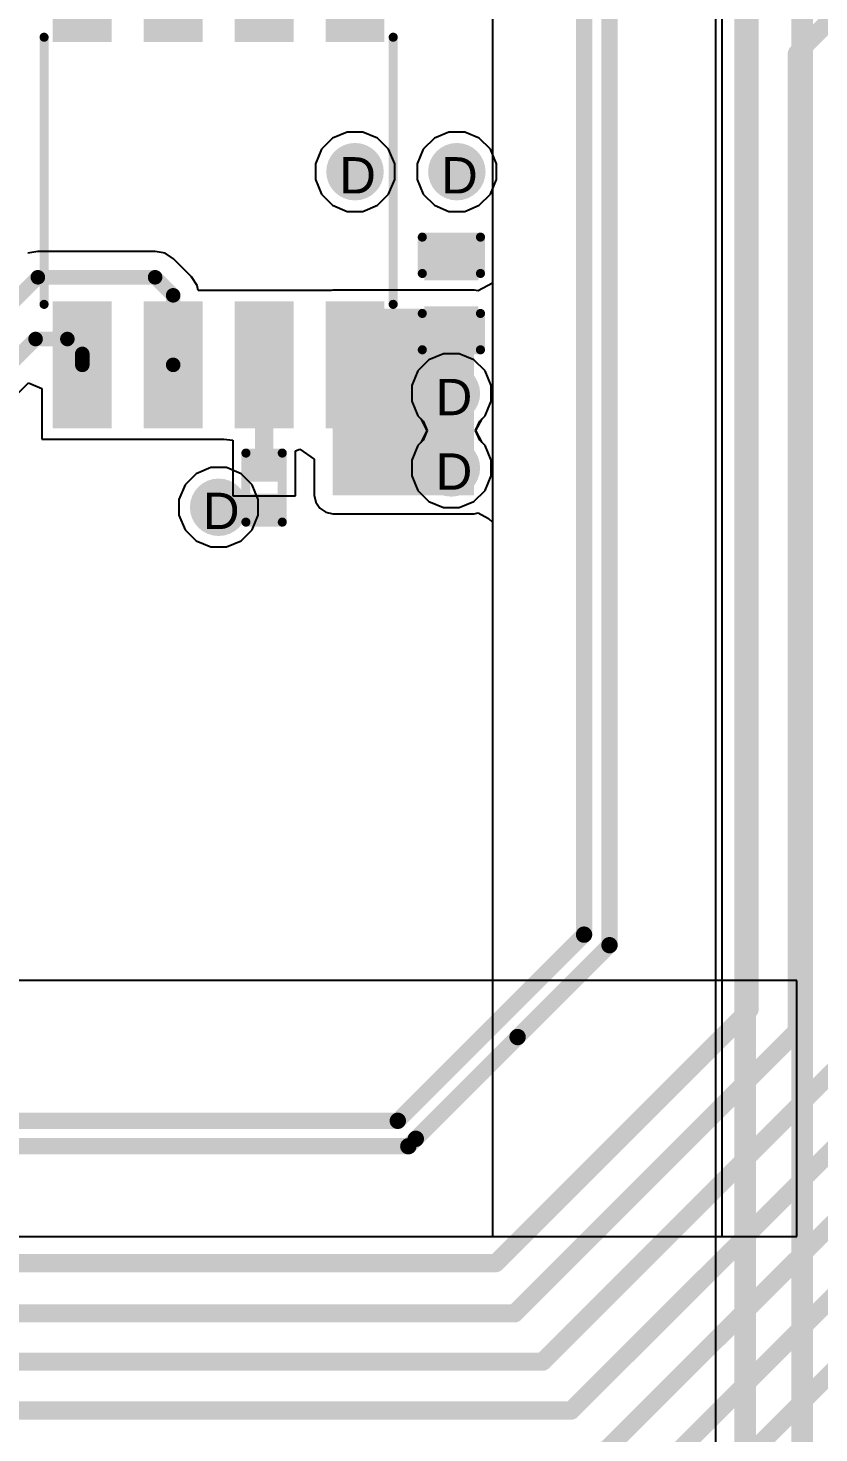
# Model space of a CAD drawing. Header units: inches. Extents: x 0 to 5401, y 0 to 5414.
# Drawn here: x 124.57 to 135.61, y 46.45 to 66.08 of the extents above; entities that cross this region are included whole.
import ezdxf

# ---------------------------------------------------------------- set-up
doc = ezdxf.new("R2010")
doc.units = ezdxf.units.IN
for name, color, linetype in [('Bottom Layer', 5, 'Continuous'), ('Bottom Solder', 6, 'Continuous'), ('Drill Drawing', 1, 'Continuous'), ('Layer 1', 16, 'Continuous'), ('Layer 2', 76, 'Continuous'), ('Top Layer', 1, 'Continuous'), ('Top Overlay', 2, 'Continuous'), ('Top Paste', 8, 'Continuous'), ('Top Solder', 216, 'Continuous'), ('Via Holes', 16, 'Continuous')]:
    doc.layers.add(name, color=color, linetype=linetype)
doc.styles.add('Arial', font='', dxfattribs={"height": 0.2})
doc.styles.get('Arial').set_extended_font_data('Arial')

# ---------------------------------------------------------------- blocks, each defined once
blk = doc.blocks.new('CAT24C256WI_GT3_10')
at = {"layer": 'Top Layer'}
for points in [[(-3.48499938, 2.21499938), (-1.91499998, 2.21499938), (-1.91499998, 1.59500062), (-3.48499938, 1.59500062)], [(1.91499998, 2.21499938), (3.48499938, 2.21499938), (3.48499938, 1.59500062), (1.91499998, 1.59500062)], [(-3.48499938, 0.9449993799999999), (-1.91499998, 0.9449993799999999), (-1.91499998, 0.32500062), (-3.48499938, 0.32500062)], [(1.91499998, 0.9449993799999999), (3.48499938, 0.9449993799999999), (3.48499938, 0.32500062), (1.91499998, 0.32500062)], [(-3.48499938, -0.32500062), (-1.91499998, -0.32500062), (-1.91499998, -0.9449993799999999), (-3.48499938, -0.9449993799999999)], [(1.91499998, -0.32500062), (3.48499938, -0.32500062), (3.48499938, -0.9449993799999999), (1.91499998, -0.9449993799999999)], [(-3.48499938, -1.59500062), (-1.91499998, -1.59500062), (-1.91499998, -2.21499938), (-3.48499938, -2.21499938)], [(1.91499998, -1.59500062), (3.48499938, -1.59500062), (3.48499938, -2.21499938), (1.91499998, -2.21499938)]]:
    blk.add_hatch(color=1, dxfattribs=at).paths.add_polyline_path(points)
at = {"layer": 'Top Paste'}
for points in [[(-3.48499938, 2.21499938), (-1.91499998, 2.21499938), (-1.91499998, 1.59500062), (-3.48499938, 1.59500062)], [(1.91499998, 2.21499938), (3.48499938, 2.21499938), (3.48499938, 1.59500062), (1.91499998, 1.59500062)], [(-3.48499938, 0.9449993799999999), (-1.91499998, 0.9449993799999999), (-1.91499998, 0.32500062), (-3.48499938, 0.32500062)], [(1.91499998, 0.9449993799999999), (3.48499938, 0.9449993799999999), (3.48499938, 0.32500062), (1.91499998, 0.32500062)], [(-3.48499938, -0.32500062), (-1.91499998, -0.32500062), (-1.91499998, -0.9449993799999999), (-3.48499938, -0.9449993799999999)], [(1.91499998, -0.32500062), (3.48499938, -0.32500062), (3.48499938, -0.9449993799999999), (1.91499998, -0.9449993799999999)], [(-3.48499938, -1.59500062), (-1.91499998, -1.59500062), (-1.91499998, -2.21499938), (-3.48499938, -2.21499938)], [(1.91499998, -1.59500062), (3.48499938, -1.59500062), (3.48499938, -2.21499938), (1.91499998, -2.21499938)]]:
    blk.add_hatch(color=8, dxfattribs=at).paths.add_polyline_path(points)
at = {"layer": 'Top Solder'}
for points in [[(-3.58659938, 2.31659938), (-1.81339998, 2.31659938), (-1.81339998, 1.49340062), (-3.58659938, 1.49340062)], [(1.81339998, 2.31659938), (3.58659938, 2.31659938), (3.58659938, 1.49340062), (1.81339998, 1.49340062)], [(-3.58659938, 1.04659938), (-1.81339998, 1.04659938), (-1.81339998, 0.22340062), (-3.58659938, 0.22340062)], [(1.81339998, 1.04659938), (3.58659938, 1.04659938), (3.58659938, 0.22340062), (1.81339998, 0.22340062)], [(-3.58659938, -0.22340062), (-1.81339998, -0.22340062), (-1.81339998, -1.04659938), (-3.58659938, -1.04659938)], [(1.81339998, -0.22340062), (3.58659938, -0.22340062), (3.58659938, -1.04659938), (1.81339998, -1.04659938)], [(-3.58659938, -1.49340062), (-1.81339998, -1.49340062), (-1.81339998, -2.31659938), (-3.58659938, -2.31659938)], [(1.81339998, -1.49340062), (3.58659938, -1.49340062), (3.58659938, -2.31659938), (1.81339998, -2.31659938)]]:
    blk.add_hatch(color=216, dxfattribs=at).paths.add_polyline_path(points)
at = {"layer": 'Top Overlay'}
for points in [[(-2.794, 2.54, 0.1999996, 0.1999996, 1), (-2.9972, 2.54, 0.1999996, 0.1999996, 1)], [(-3.0471999, 2.54, 0.0999998, 0.0999998, 1), (-2.9472001, 2.54, 0.0999998, 0.0999998, 1)], [(-2.8439999, 2.54, 0.0999998, 0.0999998, 1), (-2.7440001, 2.54, 0.0999998, 0.0999998, 1)], [(-1.91135, 2.4384, 0.0635, 0.0635, 1), (-1.84785, 2.4384, 0.0635, 0.0635, 1)], [(1.82245, 2.4384, 0.0635, 0.0635, 1), (1.88595, 2.4384, 0.0635, 0.0635, 1)], [(-1.91135, -2.4384, 0.0635, 0.0635, 1), (-1.84785, -2.4384, 0.0635, 0.0635, 1)], [(1.82245, -2.4384, 0.0635, 0.0635, 1), (1.88595, -2.4384, 0.0635, 0.0635, 1)]]:
    blk.add_lwpolyline(points, format="xyseb", close=True, dxfattribs=at)
for points in [[(1.8542, 2.4384, 0.127, 0.127, 0), (-1.8796, 2.4384, 0.127, 0.127, 0)], [(1.8542, -2.4384, 0.127, 0.127, 0), (-1.8796, -2.4384, 0.127, 0.127, 0)]]:
    blk.add_lwpolyline(points, format="xyseb", dxfattribs=at)
blk = doc.blocks.new('R___0201_58')
at = {"layer": 'Top Layer'}
for points in [[(-0.40999791, 0.18499963), (-0.13999845, 0.18499963), (-0.13999845, -0.18499963), (-0.40999791, -0.18499963)], [(0.14000099, 0.18499963), (0.41000045, 0.18499963), (0.41000045, -0.18499963), (0.14000099, -0.18499963)]]:
    blk.add_hatch(color=1, dxfattribs=at).paths.add_polyline_path(points)
at = {"layer": 'Top Paste'}
for points in [[(-0.40999791, 0.18499963), (-0.13999845, 0.18499963), (-0.13999845, -0.18499963), (-0.40999791, -0.18499963)], [(0.14000099, 0.18499963), (0.41000045, 0.18499963), (0.41000045, -0.18499963), (0.14000099, -0.18499963)]]:
    blk.add_hatch(color=8, dxfattribs=at).paths.add_polyline_path(points)
at = {"layer": 'Top Solder'}
for points in [[(-0.46499907, 0.24000079), (-0.08499729, 0.24000079), (-0.08499729, -0.24000079), (-0.46499907, -0.24000079)], [(0.08499983, 0.24000079), (0.46500161, 0.24000079), (0.46500161, -0.24000079), (0.08499983, -0.24000079)]]:
    blk.add_hatch(color=216, dxfattribs=at).paths.add_polyline_path(points)
at = {"layer": 'Top Overlay'}
for points in [[(0.4826, 0.254, 0.127, 0.127, 0), (-0.4826, 0.254, 0.127, 0.127, 0)], [(-0.4826, -0.254, 0.127, 0.127, 0), (-0.4826, 0.254, 0.127, 0.127, 0)], [(0.4826, -0.254, 0.127, 0.127, 0), (0.4826, 0.254, 0.127, 0.127, 0)], [(0.4826, -0.254, 0.127, 0.127, 0), (-0.4826, -0.254, 0.127, 0.127, 0)]]:
    blk.add_lwpolyline(points, format="xyseb", dxfattribs=at)
for points in [[(-0.51435, 0.254, 0.0635, 0.0635, 1), (-0.4508499999999999, 0.254, 0.0635, 0.0635, 1)], [(-0.51435, 0.254, 0.0635, 0.0635, 1), (-0.4508499999999999, 0.254, 0.0635, 0.0635, 1)], [(0.4508499999999999, 0.254, 0.0635, 0.0635, 1), (0.51435, 0.254, 0.0635, 0.0635, 1)], [(0.4508499999999999, 0.254, 0.0635, 0.0635, 1), (0.51435, 0.254, 0.0635, 0.0635, 1)], [(-0.51435, -0.254, 0.0635, 0.0635, 1), (-0.4508499999999999, -0.254, 0.0635, 0.0635, 1)], [(-0.51435, -0.254, 0.0635, 0.0635, 1), (-0.4508499999999999, -0.254, 0.0635, 0.0635, 1)], [(0.4508499999999999, -0.254, 0.0635, 0.0635, 1), (0.51435, -0.254, 0.0635, 0.0635, 1)], [(0.4508499999999999, -0.254, 0.0635, 0.0635, 1), (0.51435, -0.254, 0.0635, 0.0635, 1)]]:
    blk.add_lwpolyline(points, format="xyseb", close=True, dxfattribs=at)
blk = doc.blocks.new('____0402_247')
at = {"layer": 'Top Layer'}
for points in [[(-0.6985, -0.3175), (-0.6985, 0.3174999999999999), (-0.2413000000000001, 0.3175), (-0.2412999999999999, -0.3174999999999999)], [(0.2413000000000001, -0.3175), (0.2412999999999999, 0.3174999999999999), (0.6985, 0.3175), (0.6985, -0.3174999999999999)]]:
    blk.add_hatch(color=1, dxfattribs=at).paths.add_polyline_path(points)
at = {"layer": 'Top Paste'}
for points in [[(-0.6985, -0.3175), (-0.6985, 0.3174999999999999), (-0.2413000000000001, 0.3175), (-0.2412999999999999, -0.3174999999999999)], [(0.2413000000000001, -0.3175), (0.2412999999999999, 0.3174999999999999), (0.6985, 0.3175), (0.6985, -0.3174999999999999)]]:
    blk.add_hatch(color=8, dxfattribs=at).paths.add_polyline_path(points)
at = {"layer": 'Top Solder'}
for points in [[(-0.7584998799999999, -0.3774998800000001), (-0.7584998799999999, 0.3774998799999999), (-0.1813001200000001, 0.3774998800000001), (-0.1813001199999999, -0.3774998799999999)], [(0.1813001200000001, -0.3774998800000001), (0.1813001199999999, 0.3774998799999999), (0.7584998799999999, 0.3774998800000001), (0.7584998799999999, -0.3774998799999999)]]:
    blk.add_hatch(color=216, dxfattribs=at).paths.add_polyline_path(points)
at = {"layer": 'Top Overlay'}
for points in [[(-0.7874, -0.4064, 0.127, 0.127, 0), (-0.7874, 0.4064, 0.127, 0.127, 0)], [(-0.2794, 0.4064, 0.127, 0.127, 0), (-0.7874, 0.4064, 0.127, 0.127, 0)], [(0.7874, 0.4064, 0.127, 0.127, 0), (0.2794, 0.4064, 0.127, 0.127, 0)], [(0.7874, -0.4064, 0.127, 0.127, 0), (0.7874, 0.4064, 0.127, 0.127, 0)], [(-0.2794, -0.4064, 0.127, 0.127, 0), (-0.7874, -0.4064, 0.127, 0.127, 0)], [(0.7874, -0.4064, 0.127, 0.127, 0), (0.2794, -0.4064, 0.127, 0.127, 0)]]:
    blk.add_lwpolyline(points, format="xyseb", dxfattribs=at)
for points in [[(-0.8191499999999999, 0.4064, 0.0635, 0.0635, 1), (-0.7556499999999999, 0.4064, 0.0635, 0.0635, 1)], [(-0.8191499999999999, 0.4064, 0.0635, 0.0635, 1), (-0.7556499999999999, 0.4064, 0.0635, 0.0635, 1)], [(-0.31115, 0.4064, 0.0635, 0.0635, 1), (-0.24765, 0.4064, 0.0635, 0.0635, 1)], [(0.24765, 0.4064, 0.0635, 0.0635, 1), (0.31115, 0.4064, 0.0635, 0.0635, 1)], [(0.7556499999999999, 0.4064, 0.0635, 0.0635, 1), (0.8191499999999999, 0.4064, 0.0635, 0.0635, 1)], [(0.7556499999999999, 0.4064, 0.0635, 0.0635, 1), (0.8191499999999999, 0.4064, 0.0635, 0.0635, 1)], [(-0.8191499999999999, -0.4064, 0.0635, 0.0635, 1), (-0.7556499999999999, -0.4064, 0.0635, 0.0635, 1)], [(-0.8191499999999999, -0.4064, 0.0635, 0.0635, 1), (-0.7556499999999999, -0.4064, 0.0635, 0.0635, 1)], [(-0.31115, -0.4064, 0.0635, 0.0635, 1), (-0.24765, -0.4064, 0.0635, 0.0635, 1)], [(0.24765, -0.4064, 0.0635, 0.0635, 1), (0.31115, -0.4064, 0.0635, 0.0635, 1)], [(0.7556499999999999, -0.4064, 0.0635, 0.0635, 1), (0.8191499999999999, -0.4064, 0.0635, 0.0635, 1)], [(0.7556499999999999, -0.4064, 0.0635, 0.0635, 1), (0.8191499999999999, -0.4064, 0.0635, 0.0635, 1)]]:
    blk.add_lwpolyline(points, format="xyseb", close=True, dxfattribs=at)

msp = doc.modelspace()

# ---------------------------------------------------------------- hatches: boundary and pattern name
at = {"layer": 'Bottom Layer'}
h = msp.add_hatch(color=5, dxfattribs=at)
edge = h.paths.add_edge_path()
edge.add_arc((129.1336127, 64.07761124), 0.2999994, 0, 360)
h = msp.add_hatch(color=5, dxfattribs=at)
edge = h.paths.add_edge_path()
edge.add_arc((130.5560127, 64.07761124), 0.2999994, 0, 360)
h = msp.add_hatch(color=5, dxfattribs=at)
edge = h.paths.add_edge_path()
edge.add_arc((130.4798127, 60.97881123999999), 0.2999994, 0, 360)
h = msp.add_hatch(color=5, dxfattribs=at)
edge = h.paths.add_edge_path()
edge.add_arc((130.4798127, 59.93741124), 0.2999994, 0, 360)
h = msp.add_hatch(color=5, dxfattribs=at)
edge = h.paths.add_edge_path()
edge.add_arc((127.2286127, 59.38741234), 0.2999994, 0, 360)
at = {"layer": 'Bottom Solder'}
h = msp.add_hatch(color=6, dxfattribs=at)
edge = h.paths.add_edge_path()
edge.add_arc((129.1336127, 64.07761124), 0.4015993999999999, 0, 360)
h = msp.add_hatch(color=6, dxfattribs=at)
edge = h.paths.add_edge_path()
edge.add_arc((130.5560127, 64.07761124), 0.4015993999999999, 0, 360)
h = msp.add_hatch(color=6, dxfattribs=at)
edge = h.paths.add_edge_path()
edge.add_arc((130.4798127, 60.97881123999999), 0.4015993999999999, 0, 360)
h = msp.add_hatch(color=6, dxfattribs=at)
edge = h.paths.add_edge_path()
edge.add_arc((130.4798127, 59.93741124), 0.4015993999999999, 0, 360)
h = msp.add_hatch(color=6, dxfattribs=at)
edge = h.paths.add_edge_path()
edge.add_arc((127.2286127, 59.38741234), 0.4015993999999999, 0, 360)
at = {"layer": 'Layer 1'}
h = msp.add_hatch(color=16, dxfattribs=at)
edge = h.paths.add_edge_path()
edge.add_arc((129.1336127, 64.07761124), 0.2999994, 0, 360)
h = msp.add_hatch(color=16, dxfattribs=at)
edge = h.paths.add_edge_path()
edge.add_arc((130.5560127, 64.07761124), 0.2999994, 0, 360)
h = msp.add_hatch(color=16, dxfattribs=at)
edge = h.paths.add_edge_path()
edge.add_arc((130.4798127, 60.97881123999999), 0.2999994, 0, 360)
h = msp.add_hatch(color=16, dxfattribs=at)
edge = h.paths.add_edge_path()
edge.add_arc((130.4798127, 59.93741124), 0.2999994, 0, 360)
h = msp.add_hatch(color=16, dxfattribs=at)
edge = h.paths.add_edge_path()
edge.add_arc((127.2286127, 59.38741234), 0.2999994, 0, 360)
at = {"layer": 'Layer 2'}
h = msp.add_hatch(color=76, dxfattribs=at)
edge = h.paths.add_edge_path()
edge.add_arc((129.1336127, 64.07761124), 0.2999994, 0, 360)
h = msp.add_hatch(color=76, dxfattribs=at)
edge = h.paths.add_edge_path()
edge.add_arc((130.5560127, 64.07761124), 0.2999994, 0, 360)
h = msp.add_hatch(color=76, dxfattribs=at)
edge = h.paths.add_edge_path()
edge.add_arc((130.4798127, 60.97881123999999), 0.2999994, 0, 360)
h = msp.add_hatch(color=76, dxfattribs=at)
edge = h.paths.add_edge_path()
edge.add_arc((130.4798127, 59.93741124), 0.2999994, 0, 360)
h = msp.add_hatch(color=76, dxfattribs=at)
edge = h.paths.add_edge_path()
edge.add_arc((127.2286127, 59.38741234), 0.2999994, 0, 360)
at = {"layer": 'Top Layer'}
h = msp.add_hatch(color=1, dxfattribs=at)
edge = h.paths.add_edge_path()
edge.add_arc((129.1336127, 64.07761124), 0.2999994, 0, 360)
h = msp.add_hatch(color=1, dxfattribs=at)
edge = h.paths.add_edge_path()
edge.add_arc((130.5560127, 64.07761124), 0.2999994, 0, 360)
msp.add_hatch(color=1, dxfattribs=at).paths.add_polyline_path([(128.82361332, 59.55641124), (130.79731016, 59.55641124), (130.79731016, 62.16260871999999), (128.82361332, 62.16260871999999)])
h = msp.add_hatch(color=1, dxfattribs=at)
edge = h.paths.add_edge_path()
edge.add_arc((130.4798127, 60.97881123999999), 0.2999994, 0, 360)
h = msp.add_hatch(color=1, dxfattribs=at)
edge = h.paths.add_edge_path()
edge.add_arc((130.4798127, 59.93741124), 0.2999994, 0, 360)
h = msp.add_hatch(color=1, dxfattribs=at)
edge = h.paths.add_edge_path()
edge.add_arc((127.2286127, 59.38741234), 0.2999994, 0, 360)
at = {"layer": 'Top Solder'}
h = msp.add_hatch(color=216, dxfattribs=at)
edge = h.paths.add_edge_path()
edge.add_arc((129.1336127, 64.07761124), 0.4015993999999999, 0, 360)
h = msp.add_hatch(color=216, dxfattribs=at)
edge = h.paths.add_edge_path()
edge.add_arc((130.5560127, 64.07761124), 0.4015993999999999, 0, 360)
h = msp.add_hatch(color=216, dxfattribs=at)
edge = h.paths.add_edge_path()
edge.add_arc((130.4798127, 60.97881123999999), 0.4015993999999999, 0, 360)
h = msp.add_hatch(color=216, dxfattribs=at)
edge = h.paths.add_edge_path()
edge.add_arc((130.4798127, 59.93741124), 0.4015993999999999, 0, 360)
h = msp.add_hatch(color=216, dxfattribs=at)
edge = h.paths.add_edge_path()
edge.add_arc((127.2286127, 59.38741234), 0.4015993999999999, 0, 360)
at = {"layer": 'Via Holes'}
h = msp.add_hatch(color=7, dxfattribs=at)
edge = h.paths.add_edge_path()
edge.add_arc((129.1336127, 64.07761124), 0.1499997, 0, 360)
h = msp.add_hatch(color=7, dxfattribs=at)
edge = h.paths.add_edge_path()
edge.add_arc((130.5560127, 64.07761124), 0.1499997, 0, 360)
h = msp.add_hatch(color=7, dxfattribs=at)
edge = h.paths.add_edge_path()
edge.add_arc((130.4798127, 60.97881123999999), 0.1499997, 0, 360)
h = msp.add_hatch(color=7, dxfattribs=at)
edge = h.paths.add_edge_path()
edge.add_arc((130.4798127, 59.93741124), 0.1499997, 0, 360)
h = msp.add_hatch(color=7, dxfattribs=at)
edge = h.paths.add_edge_path()
edge.add_arc((127.2286127, 59.38741234), 0.1499997, 0, 360)

# ---------------------------------------------------------------- linework, layer by layer
at = {"layer": 'Bottom Layer'}
for p, q in [((134.16943956, 73.6027865), (134.16943956, 24.9314843)), ((130.3696148, 61.53281063999999), (130.16599824, 61.44846994)), ((130.5900106, 61.53281063999999), (130.3696148, 61.53281063999999)), ((130.79362716, 61.44846994), (130.5900106, 61.53281063999999)), ((130.010154, 61.29262569999999), (129.9258133, 61.08900913999999)), ((130.16599824, 61.44846994), (130.010154, 61.29262569999999)), ((130.9494714, 61.29262569999999), (130.79362716, 61.44846994)), ((131.0338121, 61.08900913999999), (130.9494714, 61.29262569999999)), ((129.9258133, 61.08900913999999), (129.9258133, 60.86861334)), ((131.0338121, 60.86861334), (131.0338121, 61.08900913999999)), ((129.9258133, 60.86861334), (130.010154, 60.66499678)), ((130.9494714, 60.66499678), (131.0338121, 60.86861334)), ((130.010154, 60.66499678), (130.08429152, 60.59085925999999)), ((130.08429152, 60.59085925999999), (130.14330588, 60.45811124)), ((130.81631952, 60.45811124), (130.87533388, 60.59085925999999)), ((130.87533388, 60.59085925999999), (130.9494714, 60.66499678)), ((130.08429152, 60.32536322), (130.010154, 60.25122569999999)), ((130.14330588, 60.45811124), (130.08429152, 60.32536322)), ((130.87533388, 60.32536322), (130.81631952, 60.45811124)), ((130.9494714, 60.25122569999999), (130.87533388, 60.32536322)), ((130.010154, 60.25122569999999), (129.9258133, 60.04760914)), ((131.0338121, 60.04760914), (130.9494714, 60.25122569999999)), ((129.9258133, 60.04760914), (129.9258133, 59.82721334)), ((131.0338121, 59.82721334), (131.0338121, 60.04760914)), ((129.9258133, 59.82721334), (130.010154, 59.62359677999999)), ((130.9494714, 59.62359677999999), (131.0338121, 59.82721334)), ((130.010154, 59.62359677999999), (130.16599824, 59.46775253999999)), ((130.79362716, 59.46775253999999), (130.9494714, 59.62359677999999)), ((130.16599824, 59.46775253999999), (130.3696148, 59.38341183999999)), ((130.3696148, 59.38341183999999), (130.5900106, 59.38341183999999)), ((130.5900106, 59.38341183999999), (130.79362716, 59.46775253999999))]:
    msp.add_line(p, q, dxfattribs=at)
for points in [[(135.38067666, 23.36277522, 0.3048, 0.3048, 0), (135.38067666, 74.34318888, 0.3048, 0.3048, 0)], [(134.58380246, 24.75984888, 0.3048, 0.3048, 0), (134.58380246, 73.77442192, 0.3048, 0.3048, 0)]]:
    msp.add_lwpolyline(points, format="xyseb", dxfattribs=at)
at = {"layer": 'Layer 1'}
for p, q in [((130.3696148, 61.53281063999999), (130.16599824, 61.44846994)), ((130.5900106, 61.53281063999999), (130.3696148, 61.53281063999999)), ((130.79362716, 61.44846994), (130.5900106, 61.53281063999999)), ((130.010154, 61.29262569999999), (129.9258133, 61.08900913999999)), ((130.16599824, 61.44846994), (130.010154, 61.29262569999999)), ((130.9494714, 61.29262569999999), (130.79362716, 61.44846994)), ((131.0338121, 61.08900913999999), (130.9494714, 61.29262569999999)), ((129.9258133, 61.08900913999999), (129.9258133, 60.86861334)), ((131.0338121, 60.86861334), (131.0338121, 61.08900913999999)), ((129.9258133, 60.86861334), (130.010154, 60.66499678)), ((130.9494714, 60.66499678), (131.0338121, 60.86861334)), ((130.010154, 60.66499678), (130.05110388, 60.6240469)), ((130.05110388, 60.6240469), (130.1389701, 60.45811124)), ((130.8206553, 60.45811124), (130.90852152, 60.6240469)), ((130.90852152, 60.6240469), (130.9494714, 60.66499678)), ((130.05110388, 60.29217558), (130.010154, 60.25122569999999)), ((130.1389701, 60.45811124), (130.05110388, 60.29217558)), ((130.90852152, 60.29217558), (130.8206553, 60.45811124)), ((130.9494714, 60.25122569999999), (130.90852152, 60.29217558)), ((130.010154, 60.25122569999999), (129.9258133, 60.04760914)), ((131.0338121, 60.04760914), (130.9494714, 60.25122569999999)), ((129.9258133, 60.04760914), (129.9258133, 59.82721334)), ((131.0338121, 59.82721334), (131.0338121, 60.04760914)), ((129.9258133, 59.82721334), (130.010154, 59.62359677999999)), ((130.9494714, 59.62359677999999), (131.0338121, 59.82721334)), ((130.010154, 59.62359677999999), (130.16599824, 59.46775253999999)), ((130.79362716, 59.46775253999999), (130.9494714, 59.62359677999999)), ((130.16599824, 59.46775253999999), (130.3696148, 59.38341183999999)), ((130.3696148, 59.38341183999999), (130.5900106, 59.38341183999999)), ((130.5900106, 59.38341183999999), (130.79362716, 59.46775253999999))]:
    msp.add_line(p, q, dxfattribs=at)
at = {"layer": 'Layer 2'}
for p, q in [((129.0234148, 64.63161064), (128.81979824, 64.54726993999999)), ((129.2438106, 64.63161064), (129.0234148, 64.63161064)), ((129.44742716, 64.54726993999999), (129.2438106, 64.63161064)), ((130.4458148, 64.63161064), (130.24219824, 64.54726993999999)), ((130.6662106, 64.63161064), (130.4458148, 64.63161064)), ((130.86982716, 64.54726993999999), (130.6662106, 64.63161064)), ((128.81979824, 64.54726993999999), (128.663954, 64.3914257)), ((129.6032714, 64.3914257), (129.44742716, 64.54726993999999)), ((130.24219824, 64.54726993999999), (130.086354, 64.3914257)), ((131.0256714, 64.3914257), (130.86982716, 64.54726993999999)), ((128.663954, 64.3914257), (128.5796133, 64.18780914)), ((129.6876121, 64.18780914), (129.6032714, 64.3914257)), ((130.086354, 64.3914257), (130.0020133, 64.18780914)), ((131.1100121, 64.18780914), (131.0256714, 64.3914257)), ((128.5796133, 64.18780914), (128.5796133, 63.96741333999999)), ((129.6876121, 63.96741333999999), (129.6876121, 64.18780914)), ((130.0020133, 64.18780914), (130.0020133, 63.96741333999999)), ((131.1100121, 63.96741333999999), (131.1100121, 64.18780914)), ((128.5796133, 63.96741333999999), (128.663954, 63.76379678)), ((129.6032714, 63.76379678), (129.6876121, 63.96741333999999)), ((130.0020133, 63.96741333999999), (130.086354, 63.76379678)), ((131.0256714, 63.76379678), (131.1100121, 63.96741333999999)), ((128.663954, 63.76379678), (128.81979824, 63.60795254)), ((129.44742716, 63.60795254), (129.6032714, 63.76379678)), ((130.086354, 63.76379678), (130.24219824, 63.60795254)), ((130.86982716, 63.60795254), (131.0256714, 63.76379678)), ((128.81979824, 63.60795254), (129.0234148, 63.52361184)), ((129.0234148, 63.52361184), (129.2438106, 63.52361184)), ((129.2438106, 63.52361184), (129.44742716, 63.60795254)), ((130.24219824, 63.60795254), (130.4458148, 63.52361184)), ((130.4458148, 63.52361184), (130.6662106, 63.52361184)), ((130.6662106, 63.52361184), (130.86982716, 63.60795254)), ((127.1184148, 59.94141174), (126.91479824, 59.85707104)), ((127.3388106, 59.94141174), (127.1184148, 59.94141174)), ((127.54242716, 59.85707104), (127.3388106, 59.94141174)), ((126.758954, 59.7012268), (126.6746133, 59.49761023999999)), ((126.91479824, 59.85707104), (126.758954, 59.7012268)), ((127.6982714, 59.7012268), (127.54242716, 59.85707104)), ((127.7826121, 59.49761023999999), (127.6982714, 59.7012268)), ((126.6746133, 59.49761023999999), (126.6746133, 59.27721443999999)), ((127.7826121, 59.27721443999999), (127.7826121, 59.49761023999999)), ((126.6746133, 59.27721443999999), (126.758954, 59.07359787999999)), ((127.6982714, 59.07359787999999), (127.7826121, 59.27721443999999)), ((126.758954, 59.07359787999999), (126.91479824, 58.91775364)), ((126.91479824, 58.91775364), (127.1184148, 58.83341294)), ((127.3388106, 58.83341294), (127.54242716, 58.91775364)), ((127.54242716, 58.91775364), (127.6982714, 59.07359787999999)), ((127.1184148, 58.83341294), (127.3388106, 58.83341294))]:
    msp.add_line(p, q, dxfattribs=at)
at = {"layer": 'Top Layer'}
for p, q in [((131.05628856, 78.63783104), (131.05628856, 49.19321124)), ((131.05628856, 78.63783104), (131.05628856, 62.5896513)), ((134.2644127, 49.19321124), (134.2644127, 78.63783104)), ((124.70292814, 62.9644791), (124.5641781, 62.93687946)), ((126.34119512, 62.9644791), (124.70292814, 62.9644791)), ((126.34120782, 62.96448163999999), (126.34119512, 62.9644791)), ((126.47995532, 62.93687946), (126.34120782, 62.96448163999999)), ((126.59758272, 62.85828678), (126.47995532, 62.93687946)), ((126.84997998, 62.60588697999999), (126.59758272, 62.85828678)), ((126.8499876, 62.6058819), (126.84997998, 62.60588697999999)), ((126.92858028, 62.48825704), (126.8499876, 62.6058819)), ((126.94283222, 62.41661126), (126.92858028, 62.48825704)), ((131.05456136, 62.51990036), (130.85308602, 62.4104924)), ((131.05628856, 62.5896513), (131.05456136, 62.51990036)), ((127.09641078, 62.41661126), (126.94283222, 62.41661126)), ((127.15761208, 62.41661379999999), (127.09641078, 62.41661126)), ((127.36081462, 62.41661126), (127.15761208, 62.41661379999999)), ((128.36641078, 62.41661126), (127.36081462, 62.41661126)), ((128.42761208, 62.41661379999999), (128.36641078, 62.41661126)), ((128.79859686, 62.41661126), (128.42761208, 62.41661379999999)), ((128.82361332, 62.42158712), (128.79859686, 62.41661126)), ((130.7973127, 62.42158712), (128.82361332, 62.42158712)), ((130.85308602, 62.4104924), (130.7973127, 62.42158712)), ((123.71352702, 60.26873391999999), (124.57187938, 61.12708882)), ((124.57187938, 61.12708882), (124.75961332, 61.04932671999999)), ((124.75961332, 61.04932671999999), (124.75961332, 60.33861186)), ((124.75961332, 60.33861186), (125.887607, 60.33861186)), ((125.887607, 60.33861186), (125.887607, 60.33860677999999)), ((125.887607, 60.33860677999999), (126.0296184, 60.33860677999999)), ((126.0296184, 60.33860677999999), (126.0296184, 60.33861186)), ((126.0296184, 60.33861186), (127.09641078, 60.33861186)), ((127.09641078, 60.33861186), (127.29963872, 60.33860932)), ((127.29963872, 60.33860932), (127.42461434, 60.32640716)), ((127.42461434, 60.32640716), (127.42461434, 59.54841277999999)), ((128.30261106, 60.17479202000001), (128.3643356, 60.19916586)), ((128.30261106, 59.54841277999999), (128.30261106, 60.17479202000001)), ((128.3643356, 60.19916586), (128.56463746, 60.05979352)), ((128.56463746, 60.05979352), (128.56463746, 59.55641124)), ((127.42461434, 59.54841277999999), (128.30261106, 59.54841277999999)), ((128.56463746, 59.55641124), (128.5843504, 59.45730552000001)), ((128.5843504, 59.45730552000001), (128.64048948, 59.37328739999999)), ((128.64048948, 59.37328739999999), (128.7245076, 59.31714831999999)), ((128.7245076, 59.31714831999999), (128.82361332, 59.29743538)), ((128.82361332, 59.29743538), (130.7973127, 59.29743538)), ((130.7973127, 59.29743538), (130.85308602, 59.3085301)), ((130.85308602, 59.3085301), (130.99768822, 59.230006)), ((130.99768822, 59.230006), (131.05628856, 59.17958192)), ((131.05628856, 59.17958192), (131.05628856, 52.77535292)), ((135.3058127, 52.77535292), (105.54395198, 52.77535292)), ((131.05628856, 52.77535292), (121.48068414, 52.77535292)), ((135.3058127, 49.19321124), (135.3058127, 52.77535292)), ((105.54395198, 49.19321124), (135.3058127, 49.19321124)), ((131.05628856, 49.19321124), (134.2644127, 49.19321124))]:
    msp.add_line(p, q, dxfattribs=at)
for points in [[(132.33313894, 53.41407401999999, 0.2286, 0.2286, 0), (132.33313894, 76.80673488, 0.2286, 0.2286, 0)], [(132.68873894, 53.26678196, 0.2286, 0.2286, 0), (132.68873894, 76.65944282, 0.2286, 0.2286, 0)], [(134.6454127, 52.36821123999999, 0.254, 0.254, 0), (134.6454127, 69.08141124, 0.254, 0.254, 0)], [(135.3058127, 65.72861123999999, 0.254, 0.254, 0), (136.0170127, 66.43981124, 0.254, 0.254, 0)], [(135.3058127, 52.06341123999999, 0.254, 0.254, 0), (135.3058127, 65.72861123999999, 0.254, 0.254, 0)], [(123.45242518, 61.35140892, 0.2032, 0.2032, 0), (124.70292814, 62.60191188, 0.2032, 0.2032, 0)], [(124.70292814, 62.60191188, 0.2032, 0.2032, 0), (126.34120782, 62.60191188, 0.2032, 0.2032, 0)], [(126.34120782, 62.60191188, 0.2032, 0.2032, 0), (126.5936127, 62.349507, 0.2032, 0.2032, 0)], [(126.5936127, 61.37761156, 0.2032, 0.2032, 0), (126.5936127, 62.349507, 0.2032, 0.2032, 0)], [(123.45715212, 60.52510881999999, 0.2032, 0.2032, 0), (124.67120862, 61.73916532, 0.2032, 0.2032, 0)], [(124.67120862, 61.73916532, 0.2032, 0.2032, 0), (125.11521332, 61.73916532, 0.2032, 0.2032, 0)], [(125.11521332, 61.73916532, 0.2032, 0.2032, 0), (125.3236127, 61.53076594, 0.2032, 0.2032, 0)], [(125.3236127, 61.37761156, 0.2032, 0.2032, 0), (125.3236127, 61.53076594, 0.2032, 0.2032, 0)], [(127.8636127, 59.93741124, 0.254, 0.254, 0), (127.8636127, 61.37761156, 0.254, 0.254, 0)], [(127.2286127, 59.38741234, 0.254, 0.254, 0), (127.8636127, 59.38741234, 0.254, 0.254, 0)], [(129.7311096, 50.81204468, 0.2286, 0.2286, 0), (132.33313894, 53.41407401999999, 0.2286, 0.2286, 0)], [(131.40474862, 51.98279163999999, 0.2286, 0.2286, 0), (132.68873894, 53.26678196, 0.2286, 0.2286, 0)], [(131.09998926, 48.82278779999999, 0.254, 0.254, 0), (134.6454127, 52.36821123999999, 0.254, 0.254, 0)], [(129.9825569, 50.56059738, 0.2286, 0.2286, 0), (131.40474862, 51.9827891, 0.2286, 0.2286, 0)], [(131.36305198, 48.12065052, 0.254, 0.254, 0), (135.3058127, 52.06341123999999, 0.254, 0.254, 0)], [(131.40474862, 51.9827891, 0.2286, 0.2286, 0), (131.40474862, 51.98279163999999, 0.2286, 0.2286, 0)], [(131.75427294, 47.44507148, 0.254, 0.254, 0), (135.9662127, 51.65701123999999, 0.254, 0.254, 0)], [(132.15379462, 46.76227883999999, 0.254, 0.254, 0), (136.6012127, 51.20969691999999, 0.254, 0.254, 0)], [(95.13151407999999, 50.81204468, 0.2286, 0.2286, 0), (129.7311096, 50.81204468, 0.2286, 0.2286, 0)], [(132.5381271, 46.10833044, 0.254, 0.254, 0), (137.1854127, 50.75561604, 0.254, 0.254, 0)], [(129.87840166, 50.45644468, 0.2286, 0.2286, 0), (129.98255436, 50.56059738, 0.2286, 0.2286, 0)], [(129.98255436, 50.56059738, 0.2286, 0.2286, 0), (129.9825569, 50.56059738, 0.2286, 0.2286, 0)], [(94.98422202, 50.45644468, 0.2286, 0.2286, 0), (129.87840166, 50.45644468, 0.2286, 0.2286, 0)], [(132.90252566, 45.44477068, 0.254, 0.254, 0), (137.8458127, 50.38805772, 0.254, 0.254, 0)], [(133.27704358, 44.78121092, 0.254, 0.254, 0), (138.0446439, 49.54881124, 0.254, 0.254, 0)], [(93.14836082, 48.82278779999999, 0.254, 0.254, 0), (131.09998926, 48.82278779999999, 0.254, 0.254, 0)], [(92.85752573999999, 48.12065052, 0.254, 0.254, 0), (131.36305198, 48.12065052, 0.254, 0.254, 0)], [(92.57769393999999, 47.44507148, 0.254, 0.254, 0), (131.75427294, 47.44507148, 0.254, 0.254, 0)], [(92.29487002, 46.76227883999999, 0.254, 0.254, 0), (132.15379462, 46.76227883999999, 0.254, 0.254, 0)]]:
    msp.add_lwpolyline(points, format="xyseb", dxfattribs=at)
for points in [[(135.2423127, 65.72861123999999, 0.127, 0.127, 1), (135.3693127, 65.72861123999999, 0.127, 0.127, 1)], [(135.2423127, 65.72861123999999, 0.127, 0.127, 1), (135.3693127, 65.72861123999999, 0.127, 0.127, 1)], [(124.65212814, 62.60191188, 0.1016, 0.1016, 1), (124.75372814, 62.60191188, 0.1016, 0.1016, 1)], [(124.65212814, 62.60191188, 0.1016, 0.1016, 1), (124.75372814, 62.60191188, 0.1016, 0.1016, 1)], [(126.29040782, 62.60191188, 0.1016, 0.1016, 1), (126.39200782, 62.60191188, 0.1016, 0.1016, 1)], [(126.29040782, 62.60191188, 0.1016, 0.1016, 1), (126.39200782, 62.60191188, 0.1016, 0.1016, 1)], [(126.5428127, 62.349507, 0.1016, 0.1016, 1), (126.6444127, 62.349507, 0.1016, 0.1016, 1)], [(126.5428127, 62.349507, 0.1016, 0.1016, 1), (126.6444127, 62.349507, 0.1016, 0.1016, 1)], [(124.62040862, 61.73916532, 0.1016, 0.1016, 1), (124.72200862, 61.73916532, 0.1016, 0.1016, 1)], [(124.62040862, 61.73916532, 0.1016, 0.1016, 1), (124.72200862, 61.73916532, 0.1016, 0.1016, 1)], [(125.06441332, 61.73916532, 0.1016, 0.1016, 1), (125.16601332, 61.73916532, 0.1016, 0.1016, 1)], [(125.06441332, 61.73916532, 0.1016, 0.1016, 1), (125.16601332, 61.73916532, 0.1016, 0.1016, 1)], [(125.2728127, 61.53076594, 0.1016, 0.1016, 1), (125.3744127, 61.53076594, 0.1016, 0.1016, 1)], [(125.2728127, 61.53076594, 0.1016, 0.1016, 1), (125.3744127, 61.53076594, 0.1016, 0.1016, 1)], [(125.2728127, 61.37761156, 0.1016, 0.1016, 1), (125.3744127, 61.37761156, 0.1016, 0.1016, 1)], [(126.5428127, 61.37761156, 0.1016, 0.1016, 1), (126.6444127, 61.37761156, 0.1016, 0.1016, 1)], [(127.8001127, 61.37761156, 0.127, 0.127, 1), (127.9271127, 61.37761156, 0.127, 0.127, 1)], [(127.8001127, 59.93741124, 0.127, 0.127, 1), (127.9271127, 59.93741124, 0.127, 0.127, 1)], [(127.1651127, 59.38741234, 0.127, 0.127, 1), (127.2921127, 59.38741234, 0.127, 0.127, 1)], [(127.8001127, 59.38741234, 0.127, 0.127, 1), (127.9271127, 59.38741234, 0.127, 0.127, 1)], [(132.27598894, 53.41407401999999, 0.1143, 0.1143, 1), (132.39028894, 53.41407401999999, 0.1143, 0.1143, 1)], [(132.27598894, 53.41407401999999, 0.1143, 0.1143, 1), (132.39028894, 53.41407401999999, 0.1143, 0.1143, 1)], [(132.63158894, 53.26678196, 0.1143, 0.1143, 1), (132.74588894, 53.26678196, 0.1143, 0.1143, 1)], [(132.63158894, 53.26678196, 0.1143, 0.1143, 1), (132.74588894, 53.26678196, 0.1143, 0.1143, 1)], [(134.5819127, 52.36821123999999, 0.127, 0.127, 1), (134.7089127, 52.36821123999999, 0.127, 0.127, 1)], [(134.5819127, 52.36821123999999, 0.127, 0.127, 1), (134.7089127, 52.36821123999999, 0.127, 0.127, 1)], [(131.34759862, 51.98279163999999, 0.1143, 0.1143, 1), (131.46189862, 51.98279163999999, 0.1143, 0.1143, 1)], [(131.34759862, 51.98279163999999, 0.1143, 0.1143, 1), (131.46189862, 51.98279163999999, 0.1143, 0.1143, 1)], [(131.34759862, 51.9827891, 0.1143, 0.1143, 1), (131.46189862, 51.9827891, 0.1143, 0.1143, 1)], [(131.34759862, 51.9827891, 0.1143, 0.1143, 1), (131.46189862, 51.9827891, 0.1143, 0.1143, 1)], [(135.2423127, 52.06341123999999, 0.127, 0.127, 1), (135.3693127, 52.06341123999999, 0.127, 0.127, 1)], [(135.2423127, 52.06341123999999, 0.127, 0.127, 1), (135.3693127, 52.06341123999999, 0.127, 0.127, 1)], [(129.6739596, 50.81204468, 0.1143, 0.1143, 1), (129.7882596, 50.81204468, 0.1143, 0.1143, 1)], [(129.6739596, 50.81204468, 0.1143, 0.1143, 1), (129.7882596, 50.81204468, 0.1143, 0.1143, 1)], [(129.92540436, 50.56059738, 0.1143, 0.1143, 1), (130.03970436, 50.56059738, 0.1143, 0.1143, 1)], [(129.92540436, 50.56059738, 0.1143, 0.1143, 1), (130.03970436, 50.56059738, 0.1143, 0.1143, 1)], [(129.9254069, 50.56059738, 0.1143, 0.1143, 1), (130.0397069, 50.56059738, 0.1143, 0.1143, 1)], [(129.9254069, 50.56059738, 0.1143, 0.1143, 1), (130.0397069, 50.56059738, 0.1143, 0.1143, 1)], [(129.82125166, 50.45644468, 0.1143, 0.1143, 1), (129.93555166, 50.45644468, 0.1143, 0.1143, 1)], [(129.82125166, 50.45644468, 0.1143, 0.1143, 1), (129.93555166, 50.45644468, 0.1143, 0.1143, 1)], [(131.03648926, 48.82278779999999, 0.127, 0.127, 1), (131.16348926, 48.82278779999999, 0.127, 0.127, 1)], [(131.03648926, 48.82278779999999, 0.127, 0.127, 1), (131.16348926, 48.82278779999999, 0.127, 0.127, 1)], [(131.29955198, 48.12065052, 0.127, 0.127, 1), (131.42655198, 48.12065052, 0.127, 0.127, 1)], [(131.29955198, 48.12065052, 0.127, 0.127, 1), (131.42655198, 48.12065052, 0.127, 0.127, 1)], [(131.69077294, 47.44507148, 0.127, 0.127, 1), (131.81777294, 47.44507148, 0.127, 0.127, 1)], [(131.69077294, 47.44507148, 0.127, 0.127, 1), (131.81777294, 47.44507148, 0.127, 0.127, 1)], [(132.09029462, 46.76227883999999, 0.127, 0.127, 1), (132.21729462, 46.76227883999999, 0.127, 0.127, 1)], [(132.09029462, 46.76227883999999, 0.127, 0.127, 1), (132.21729462, 46.76227883999999, 0.127, 0.127, 1)]]:
    msp.add_lwpolyline(points, format="xyseb", close=True, dxfattribs=at)

# ---------------------------------------------------------------- block references
at = {"rotation": 270}
for name, p in [('CAT24C256WI_GT3_10', (127.2286127, 64.07761124)), ('____0402_247', (130.4798127, 62.37581124)), ('R___0201_58', (127.8636127, 59.66241305999999))]:
    msp.add_blockref(name, p, dxfattribs=at)

# ---------------------------------------------------------------- texts
at = {"layer": 'Drill Drawing', "style": 'Arial'}
for p in [(128.9135344, 63.77289506), (130.3359344, 63.77289506), (130.2597344, 60.67409506), (130.2597344, 59.63269506), (127.0085344, 59.08269616)]:
    msp.add_text('D', height=0.508, dxfattribs=at).set_placement(p)

doc.saveas('drawing.dxf')
